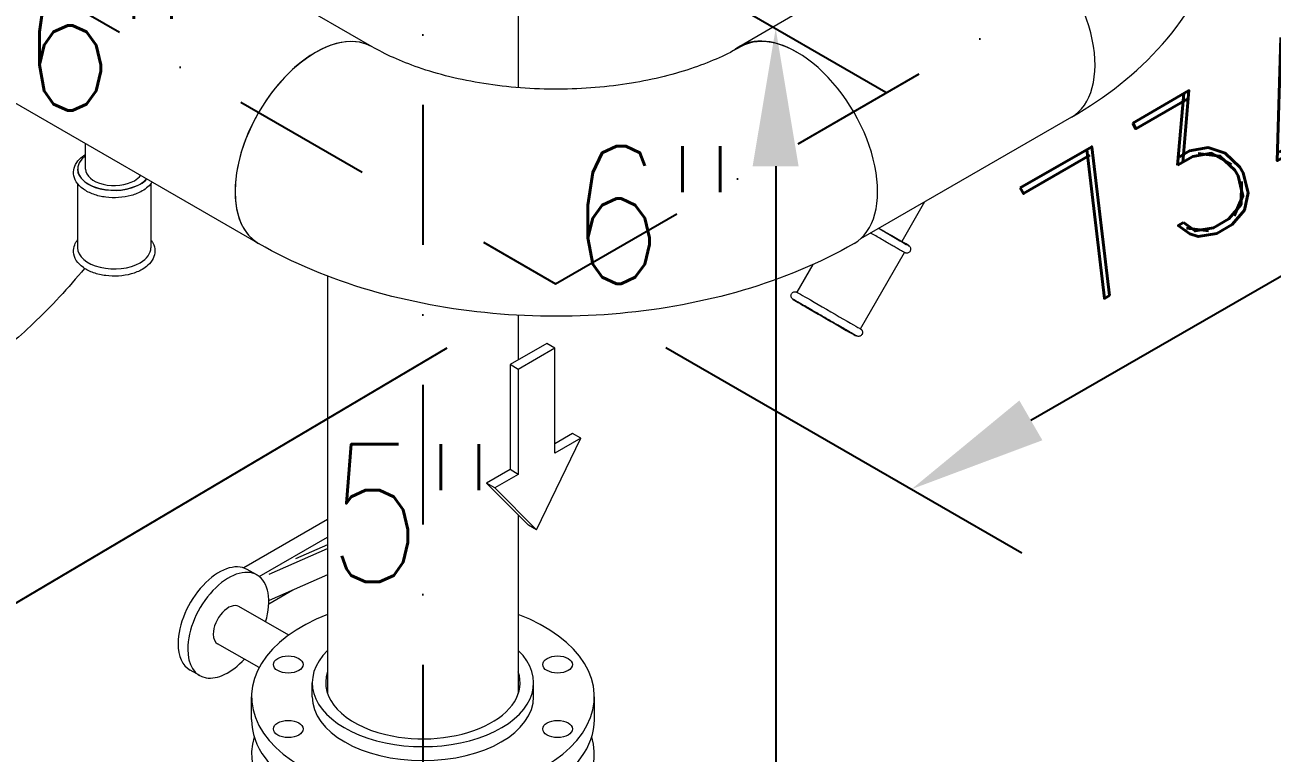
# Model space of a CAD drawing. Header units: millimetres. Extents: x -312439 to 477422, y -331570 to 212570.
# Drawn here: x 347604 to 348736, y 169585 to 170246 of the extents above; entities that cross this region are included whole.
import ezdxf

# ---------------------------------------------------------------- set-up
doc = ezdxf.new("R2010")
doc.units = ezdxf.units.MM
doc.linetypes.add('DASHDOT', pattern=[25.4, 12.7, -6.35, 0, -6.35])
doc.layers.add('ARCONDTEXTO', color=4, linetype='Continuous')
doc.styles.add('ROMAND', font='ROMAND.SHX')
doc.styles.add('ROMANS', font='romans.shx', dxfattribs={"height": 187.5})
doc.dimstyles.new('1-50 (MILIMETRO)', dxfattribs={"dimscale": 0, "dimtxt": 125, "dimasz": 125, "dimexe": 100, "dimexo": 100, "dimgap": 50, "dimtad": 0, "dimdec": 0, "dimzin": 0, "dimdsep": 46, "dimtxsty": 'ROMAND', "dimcen": -390, "dimclrd": 1, "dimclre": 1, "dimclrt": 3, "dimadec": 0, "dimazin": 0, "dimtfac": 1, "dimtdec": 0, "dimtix": 1, "dimtmove": 2, "dimatfit": 2, "dimfxl": 1, "dimtvp": 1, "dimtolj": 1, "dimtzin": 0, "dimarcsym": 0})

# ---------------------------------------------------------------- blocks, each defined once
blk = doc.blocks.new('*D93')
at = {"color": 1, "lineweight": -2, "transparency": 16777216}
for p, q in [((348821.1, 170319.6), (349144.1, 170133.1)), ((348517.2, 169886.6), (348935.9, 170128.3)), ((348185.9, 169952.8), (348508.9, 169766.3))]:
    blk.add_line(p, q, dxfattribs=at)
at = {"color": 1, "transparency": 16777216}
for points in [[(348925.5, 170146.3), (348946.3, 170110.3), (349044.1, 170190.8)], [(348506.7, 169904.6), (348527.6, 169868.5), (348408.9, 169824.1)]]:
    blk.add_solid(points, dxfattribs=at)
at = {"layer": 'Defpoints', "color": 0, "transparency": 16777216}
for p in [(348721.1, 170377.3), (349044.1, 170190.8), (348085.9, 170010.6)]:
    blk.add_point(p, dxfattribs=at)
at = {"color": 3, "transparency": 16777216, "insert": (348664, 170115.7), "char_height": 125, "attachment_point": 5, "rotation": 30, "style": 'ROMAND'}
blk.add_mtext('\\A1;734', dxfattribs=at)
blk = doc.blocks.new('*D24')
at = {"color": 1, "lineweight": -2, "transparency": 16777216}
for p, q in [((347481.6, 170243.9), (346390.1, 169597.7)), ((347987.1, 169952.1), (346895.6, 169305.8)), ((346886.1, 169426.8), (346597.1, 169593.6))]:
    blk.add_line(p, q, dxfattribs=at)
at = {"color": 1, "transparency": 16777216}
for points in [[(346607.5, 169611.7), (346586.7, 169575.6), (346488.8, 169656.1)], [(346896.5, 169444.8), (346875.7, 169408.8), (346994.3, 169364.3)]]:
    blk.add_solid(points, dxfattribs=at)
at = {"layer": 'Defpoints', "color": 0, "transparency": 16777216}
for p in [(347580.4, 170302.4), (348085.9, 170010.6), (346488.8, 169656.1)]:
    blk.add_point(p, dxfattribs=at)
at = {"color": 3, "transparency": 16777216, "insert": (346804.1, 169618.5), "char_height": 125, "attachment_point": 5, "rotation": 330, "style": 'ROMAND'}
blk.add_mtext('\\A1;584', dxfattribs=at)
blk = doc.blocks.new('*D95')
at = {"color": 1, "lineweight": -2, "transparency": 16777216}
for p, q in [((348065.6, 170369.4), (348385.6, 170184.6)), ((348285.6, 170117.3), (348285.6, 168237.8)), ((348065.6, 168239.9), (348385.6, 168055.1))]:
    blk.add_line(p, q, dxfattribs=at)
at = {"color": 1, "transparency": 16777216}
for points in [[(348264.7, 170117.3), (348306.4, 170117.3), (348285.6, 170242.3)], [(348264.7, 168237.8), (348306.4, 168237.8), (348285.6, 168112.8)]]:
    blk.add_solid(points, dxfattribs=at)
at = {"layer": 'Defpoints', "color": 0, "transparency": 16777216}
for p in [(347965.6, 170427.1), (347965.6, 168297.6), (348285.6, 168112.8)]:
    blk.add_point(p, dxfattribs=at)
at = {"color": 3, "transparency": 16777216, "insert": (348160.6, 169177.6), "char_height": 125, "attachment_point": 5, "rotation": 90, "style": 'ROMAND'}
blk.add_mtext('\\A1;2130', dxfattribs=at)
blk = doc.blocks.new('*D96')
at = {"color": 1, "lineweight": -2, "transparency": 16777216}
for p, q in [((340982.5, 172444.7), (340982.5, 172743.9)), ((347857.3, 168659.3), (341090.8, 172566)), ((347965.6, 168413.1), (347965.6, 168712.3))]:
    blk.add_line(p, q, dxfattribs=at)
at = {"color": 1, "transparency": 16777216}
for points in [[(341101.2, 172584), (341080.3, 172547.9), (340982.5, 172628.5)], [(347867.7, 168677.3), (347846.9, 168641.2), (347965.6, 168596.8)]]:
    blk.add_solid(points, dxfattribs=at)
at = {"layer": 'Defpoints', "color": 0, "transparency": 16777216}
for p in [(340982.5, 172628.5), (340982.5, 172329.3), (347965.6, 168297.6)]:
    blk.add_point(p, dxfattribs=at)
at = {"color": 3, "transparency": 16777216, "insert": (344536.5, 170720.9), "char_height": 125, "attachment_point": 5, "rotation": 330, "style": 'ROMAND'}
blk.add_mtext('\\A1;8063', dxfattribs=at)

msp = doc.modelspace()

# ---------------------------------------------------------------- linework, layer by layer
at = {"color": 6, "linetype": 'DASHDOT', "ltscale": 10}
for p, q in [((347965.562, 170427.091), (347965.562, 168297.588)), ((348085.871, 170010.56), (348721.101, 170377.31)), ((347580.386, 170302.402), (348085.871, 170010.56))]:
    msp.add_line(p, q, dxfattribs=at)
at = {"color": 5, "linetype": 'Continuous', "lineweight": 0, "extrusion": (4.44089e-16, 0.816497, 0.57735)}
for p, q in [((348052.091, 170427.091), (348052.091, 170188.528)), ((347919.502, 170225.62), (347615.232, 170401.29)), ((348304.499, 170255.791), (348252.968, 170226.04)), ((347816.439, 170047.111), (347512.169, 170222.781)), ((348554.004, 170161.831), (348362.506, 170051.269)), ((347659.488, 170114.73), (347659.488, 170137.727)), ((347652.174, 170114.73), (347652.174, 170114.52)), ((347652.174, 170101.461), (347652.174, 170043.279)), ((347718.731, 170101.461), (347718.731, 170043.279)), ((348420.721, 170084.88), (348400.015, 170049.018)), ((348406.22, 170045.137), (348406.349, 170045.361)), ((348304.953, 170002.856), (348319.502, 170028.054)), ((348362.593, 169969.576), (348402.563, 170038.803)), ((347879.034, 170017.509), (347879.034, 169638.553)), ((348301.167, 169996.298), (348301.296, 169996.522)), ((348052.091, 169981.953), (348052.091, 169941.46)), ((348358.806, 169963.019), (348358.935, 169963.242)), ((347879.034, 169796.513), (347802.946, 169752.584)), ((348052.091, 169800.495), (348052.091, 169638.553)), ((347816.955, 169744.802), (347879.034, 169780.643)), ((347825.929, 169746.982), (347879.034, 169770.261)), ((347879.034, 169773.612), (347850.035, 169760.899)), ((347814.809, 169746.242), (347806.073, 169751.199)), ((347879.034, 169746.255), (347825.929, 169722.975)), ((347847.52, 169732.44), (347825.645, 169719.81)), ((347844.014, 169691.7), (347798.511, 169717.517)), ((347816.989, 169662.246), (347779.289, 169683.636)), ((347762.991, 169654.911), (347754.254, 169659.868)), ((347865.133, 169635.665), (347865.133, 169648.365)), ((348065.991, 169635.665), (348065.991, 169648.365)), ((347810.02, 169615.065), (347810.02, 169635.665)), ((348121.105, 169615.065), (348121.105, 169635.665))]:
    msp.add_line(p, q, dxfattribs=at)
at = {"color": 4, "linetype": 'Continuous', "lineweight": 0, "extrusion": (4.44089e-16, 0.816497, 0.57735)}
for p, q in [((348077.823, 169956.316), (348044.606, 169937.139)), ((348085.221, 169952.045), (348052.005, 169932.867)), ((348085.221, 169952.045), (348077.823, 169956.316)), ((348085.221, 169856.725), (348085.221, 169952.045)), ((348044.606, 169937.139), (348044.606, 169841.819)), ((348052.005, 169932.867), (348044.606, 169937.139)), ((348052.005, 169932.867), (348052.005, 169837.548)), ((348068.613, 169787.058), (348108.71, 169870.286)), ((348101.311, 169874.558), (348085.221, 169865.268)), ((348108.71, 169870.286), (348085.221, 169856.725)), ((348108.71, 169870.286), (348101.311, 169874.558)), ((348044.606, 169841.819), (348023.236, 169829.481)), ((348052.005, 169837.548), (348030.634, 169825.209)), ((348052.005, 169837.548), (348044.606, 169841.819)), ((348023.236, 169829.481), (348061.215, 169791.33)), ((348030.634, 169825.209), (348023.236, 169829.481)), ((348030.634, 169825.209), (348068.613, 169787.058)), ((348068.613, 169787.058), (348061.215, 169791.33))]:
    msp.add_line(p, q, dxfattribs=at)
at = {"color": 5, "linetype": 'Continuous', "lineweight": 0}
for centre, major_axis, ratio, start_param, end_param in [((347563.701, 170312.035), (-51.531, -89.255), 0.57735027, 3.14159265, 6.28318531), ((348502.473, 170251.085), (-51.531, 89.255), 0.57735027, 3.14159265, 6.28318531), ((347867.971, 170136.365), (-51.531, -89.255), 0.57735027, 3.14159265, 6.28318531), ((347867.971, 170136.365), (51.531, 89.255), 0.57735027, 0, 3.14159265), ((348304.499, 170136.785), (-51.531, 89.255), 0.57735027, 5.49279604, 6.39170342), ((348305.227, 170136.365), (-51.531, 89.255), 0.57735027, 3.14159265, 6.28318531), ((347685.452, 170114.73), (-33.279, 0), 0.57735027, 5.60740608, 8.63668891), ((347685.452, 170114.52), (-33.279, 0), 0.57735027, 0, 2.3535036), ((347685.452, 170114.73), (-25.965, 0), 0.57735027, 0, 2.3535036), ((347685.452, 170114.73), (-25.965, 0), 0.57735027, 2.3535036, 2.74342394), ((347685.452, 170114.73), (-33.279, 0), 0.57735027, 2.3535036, 2.65526287), ((347685.452, 170114.52), (-33.279, 0), 0.57735027, 2.3535036, 2.66338687), ((348377.4, 170061.777), (28.82, -16.64), 0.00001567, 4.76976622, 6.28318531), ((348377.529, 170062.001), (22.486, -12.983), 0.00001567, 4.79171142, 6.28318531), ((348377.529, 170062.001), (28.82, -16.64), 0.00001567, 4.77425049, 6.95896453), ((347685.452, 170043.279), (-33.279, 0), 0.57735027, 0, 2.3535036), ((347685.452, 170043.279), (-33.279, 0), 0.57735027, 2.3535036, 3.14159265), ((348329.987, 169979.659), (28.82, -16.64), 0.00001567, 3.14159265, 4.09688213), ((348333.773, 169986.216), (28.82, -16.64), 0.00001567, 3.14159265, 4.09688213), ((348333.773, 169986.216), (28.82, -16.64), 0.00001567, 4.09688213, 6.28318531), ((348329.987, 169979.659), (28.82, -16.64), 0.00001567, 4.09688213, 6.28318531), ((347780.163, 169705.533), (-25.909, -45.665), 0.57229596, 3.14159265, 5.49346674), ((347788.9, 169700.577), (25.909, 45.665), 0.57229596, 5.09243634, 8.6350594), ((347788.9, 169700.577), (-9.611, -16.94), 0.57229596, 3.14159265, 5.49346674), ((347965.562, 169635.665), (155.543, 0), 0.57735027, 2.16072194, 7.26405602), ((347788.9, 169700.577), (-9.611, -16.94), 0.57229596, 5.49346674, 6.28318531), ((347780.163, 169705.533), (-25.909, -45.665), 0.57229596, 5.49346674, 6.28318531), ((347788.9, 169700.577), (25.909, 45.665), 0.57229596, 2.35187409, 4.33234162), ((347965.562, 169648.365), (100.429, 0), 0.57735027, 2.60918095, 6.81559701), ((347965.562, 169648.365), (88.182, 0), 0.57735027, 2.94763963, 4.3196899), ((347965.562, 169648.365), (88.182, 0), 0.57735027, 4.3196899, 6.47713833), ((347965.562, 169635.665), (-100.429, 0), 0.57735027, 0, 3.14159265), ((347965.562, 169615.065), (-155.543, 0), 0.57735027, 0, 3.14159265), ((347965.562, 169583.265), (-155.543, 0), 0.57735027, 6.10519186, 9.60277141)]:
    msp.add_ellipse(centre, major_axis=major_axis, ratio=ratio, start_param=start_param, end_param=end_param, dxfattribs=at)
for centre in [(347843.359, 169664.89), (348087.766, 169664.89), (347843.359, 169606.441), (348087.766, 169606.441)]:
    msp.add_ellipse(centre, major_axis=(13.472, 0), ratio=0.57735027, dxfattribs=at)
for points, knots in [([(348554.004, 170161.831), (348584.993, 170179.722), (348613.147, 170201.492), (348659.547, 170254.068), (348678.003, 170285.047), (348695.672, 170346.688), (348698.01, 170375.669), (348690.93, 170430.639), (348682.115, 170456.489), (348655.063, 170506.451), (348635.746, 170529.746), (348595.522, 170566.149), (348575.461, 170580.401), (348554.004, 170592.79)], [0, 0, 0, 0, 0.31415927, 0.31415927, 0.62139477, 0.62139477, 0.85961709, 0.85961709, 1.08837512, 1.08837512, 1.35326625, 1.35326625, 1.57079633, 1.57079633, 1.57079633, 1.57079633]), ([(348253.696, 170225.62), (348242.053, 170218.898), (348227.765, 170212.36), (348194.388, 170200.854), (348175.094, 170195.984), (348133.373, 170189.115), (348110.856, 170187.236), (348065.433, 170187.056), (348042.53, 170188.809), (347999.483, 170195.634), (347979.313, 170200.667), (347945.323, 170212.41), (347931.099, 170218.924), (347919.502, 170225.62)], [0, 0, 0, 0, 0.2471265, 0.2471265, 0.50760913, 0.50760913, 0.77855804, 0.77855804, 1.053397, 1.053397, 1.32461508, 1.32461508, 1.57079633, 1.57079633, 1.57079633, 1.57079633]), ([(347710.812, 170094.781), (347707.865, 170093.079), (347704.497, 170091.708), (347697.261, 170089.696), (347693.394, 170089.054), (347685.551, 170088.538), (347681.577, 170088.659), (347673.875, 170089.653), (347670.15, 170090.525), (347663.284, 170092.974), (347660.146, 170094.556), (347654.82, 170098.351), (347652.618, 170100.566), (347649.631, 170105.339), (347648.748, 170107.862), (347648.387, 170112.742), (347648.769, 170115.066), (347650.563, 170119.536), (347652.022, 170121.662), (347655.472, 170125.183), (347657.365, 170126.645), (347659.488, 170127.929)], [0, 0, 0, 0, 0.33655387, 0.33655387, 0.67193106, 0.67193106, 1.00520158, 1.00520158, 1.33890183, 1.33890183, 1.67516523, 1.67516523, 2.00952366, 2.00952366, 2.31354774, 2.31354774, 2.58394307, 2.58394307, 2.87101681, 2.87101681, 3.11835169, 3.11835169, 3.11835169, 3.11835169]), ([(347719.763, 170102.927), (347718.757, 170101.349), (347717.495, 170099.886), (347714.499, 170097.155), (347712.745, 170095.897), (347710.812, 170094.781)], [5.850679134, 5.850679134, 5.850679134, 5.850679134, 6.06248419, 6.06248419, 6.283185307, 6.283185307, 6.283185307, 6.283185307]), ([(348407.558, 170040.142), (348407.361, 170039.799), (348407.104, 170039.485), (348406.515, 170038.968), (348406.178, 170038.756), (348405.464, 170038.452), (348405.077, 170038.357), (348404.303, 170038.294), (348403.905, 170038.325), (348403.341, 170038.462), (348403.157, 170038.522), (348402.89, 170038.634), (348402.802, 170038.675), (348402.686, 170038.735), (348402.656, 170038.751), (348402.621, 170038.771), (348402.613, 170038.775), (348402.604, 170038.78), (348402.6, 170038.782), (348402.592, 170038.787), (348402.588, 170038.789), (348402.58, 170038.794), (348402.577, 170038.795), (348402.573, 170038.798), (348402.571, 170038.798), (348402.567, 170038.801), (348402.565, 170038.802), (348402.559, 170038.806), (348402.553, 170038.809), (348402.521, 170038.828), (348402.475, 170038.854), (348402.235, 170038.992), (348401.917, 170039.176), (348401.008, 170039.701), (348400.417, 170040.042), (348398.984, 170040.869), (348398.137, 170041.359), (348396.217, 170042.467), (348395.138, 170043.09), (348392.788, 170044.447), (348391.508, 170045.185), (348388.797, 170046.751), (348387.356, 170047.583), (348384.364, 170049.311), (348382.802, 170050.212), (348379.617, 170052.051), (348377.982, 170052.995), (348374.812, 170054.825), (348373.269, 170055.716), (348371.739, 170056.6)], [0, 0, 0, 0, 0.96830677, 0.96830677, 1.91912182, 1.91912182, 2.8705648, 2.8705648, 3.82198529, 3.82198529, 4.29308023, 4.29308023, 4.53063315, 4.53063315, 4.61301715, 4.61301715, 4.63498961, 4.63498961, 4.64701451, 4.64701451, 4.6713973, 4.6713973, 4.71965852, 4.71965852, 4.78753538, 4.78753538, 4.9910311, 4.9910311, 5.60142446, 5.60142446, 7.43356412, 7.43356412, 12.14764924, 12.14764924, 16.81308085, 16.81308085, 21.47705285, 21.47705285, 26.14089391, 26.14089391, 30.80470178, 30.80470178, 35.4684975, 35.4684975, 40.13228777, 40.13228777, 44.79607538, 44.79607538, 49.13282033, 49.13282033, 49.13282033, 49.13282033]), ([(347710.812, 170023.54), (347707.865, 170021.838), (347704.497, 170020.467), (347697.261, 170018.455), (347693.394, 170017.813), (347685.551, 170017.297), (347681.577, 170017.419), (347673.875, 170018.412), (347670.15, 170019.284), (347663.284, 170021.734), (347660.146, 170023.315), (347654.82, 170027.11), (347652.618, 170029.325), (347649.631, 170034.099), (347648.748, 170036.621), (347648.387, 170041.502), (347648.769, 170043.826), (347650.258, 170047.535), (347651.118, 170049), (347652.174, 170050.365)], [0, 0, 0, 0, 0.33655387, 0.33655387, 0.67193106, 0.67193106, 1.00520158, 1.00520158, 1.33890183, 1.33890183, 1.67516523, 1.67516523, 2.00952366, 2.00952366, 2.31354774, 2.31354774, 2.58394307, 2.58394307, 2.77621752, 2.77621752, 2.77621752, 2.77621752]), ([(347718.731, 170050.365), (347719.419, 170049.476), (347720.024, 170048.544), (347721.738, 170045.284), (347722.396, 170042.772), (347722.381, 170037.95), (347721.824, 170035.664), (347719.698, 170031.255), (347718.059, 170029.159), (347714.499, 170025.914), (347712.745, 170024.656), (347710.812, 170023.54)], [5.07776411, 5.07776411, 5.07776411, 5.07776411, 5.20308943, 5.20308943, 5.49960063, 5.49960063, 5.76931504, 5.76931504, 6.06248419, 6.06248419, 6.28318531, 6.28318531, 6.28318531, 6.28318531]), ([(348356.758, 170047.111), (348325.769, 170029.219), (348291.831, 170015.19), (348220.273, 169994.139), (348182.639, 169987.146), (348106.064, 169980.144), (348067.133, 169980.144), (347990.558, 169987.146), (347952.924, 169994.139), (347881.366, 170015.19), (347847.429, 170029.219), (347816.439, 170047.111)], [0, 0, 0, 0, 0.31415927, 0.31415927, 0.62831853, 0.62831853, 0.9424778, 0.9424778, 1.25663706, 1.25663706, 1.57079633, 1.57079633, 1.57079633, 1.57079633]), ([(348406.22, 170045.137), (348406.221, 170045.137), (348406.221, 170045.137), (348406.223, 170045.135), (348406.224, 170045.135), (348406.228, 170045.133), (348406.229, 170045.132), (348406.233, 170045.13), (348406.235, 170045.129), (348406.241, 170045.125), (348406.243, 170045.124), (348406.25, 170045.12), (348406.252, 170045.119), (348406.257, 170045.115), (348406.261, 170045.113), (348406.271, 170045.107), (348406.279, 170045.103), (348406.303, 170045.088), (348406.32, 170045.078), (348406.362, 170045.051), (348406.388, 170045.034), (348406.49, 170044.966), (348406.565, 170044.912), (348406.857, 170044.685), (348407.058, 170044.488), (348407.48, 170043.968), (348407.679, 170043.619), (348407.952, 170042.889), (348408.031, 170042.499), (348408.061, 170041.722), (348408.012, 170041.327), (348407.823, 170040.671), (348407.706, 170040.397), (348407.558, 170040.142)], [183.95480258, 183.95480258, 183.95480258, 183.95480258, 184.02816101, 184.02816101, 184.18839556, 184.18839556, 184.24849362, 184.24849362, 184.29362862, 184.29362862, 184.31874846, 184.31874846, 184.33075288, 184.33075288, 184.34278033, 184.34278033, 184.3670795, 184.3670795, 184.41524032, 184.41524032, 184.49047643, 184.49047643, 184.71618043, 184.71618043, 185.39712064, 185.39712064, 186.35568366, 186.35568366, 187.30684518, 187.30684518, 188.25827574, 188.25827574, 188.9791313, 188.9791313, 188.9791313, 188.9791313]), ([(347658.446, 170024.554), (347643.81, 170006.784), (347628.276, 169990.013), (347604.953, 169967.798), (347597.802, 169961.35), (347590.513, 169955.147)], [1.066829099, 1.066829099, 1.066829099, 1.066829099, 1.256637061, 1.256637061, 1.338152558, 1.338152558, 1.338152558, 1.338152558]), ([(348363.931, 169964.581), (348363.733, 169964.238), (348363.476, 169963.924), (348362.888, 169963.407), (348362.551, 169963.195), (348361.836, 169962.891), (348361.449, 169962.796), (348360.675, 169962.733), (348360.278, 169962.764), (348359.714, 169962.901), (348359.53, 169962.961), (348359.263, 169963.073), (348359.175, 169963.114), (348359.059, 169963.174), (348359.029, 169963.19), (348358.993, 169963.209), (348358.986, 169963.213), (348358.976, 169963.219), (348358.973, 169963.221), (348358.965, 169963.225), (348358.961, 169963.228), (348358.952, 169963.233), (348358.95, 169963.234), (348358.945, 169963.237), (348358.944, 169963.237), (348358.939, 169963.24), (348358.938, 169963.241), (348358.931, 169963.245), (348358.926, 169963.248), (348358.893, 169963.266), (348358.848, 169963.293), (348358.608, 169963.431), (348358.289, 169963.615), (348357.381, 169964.14), (348356.79, 169964.481), (348355.357, 169965.308), (348354.509, 169965.797), (348352.589, 169966.906), (348351.51, 169967.529), (348349.16, 169968.886), (348347.881, 169969.624), (348345.17, 169971.19), (348343.728, 169972.022), (348340.736, 169973.749), (348339.175, 169974.651), (348335.99, 169976.49), (348334.354, 169977.434), (348331.07, 169979.331), (348329.409, 169980.29), (348326.122, 169982.187), (348324.484, 169983.133), (348321.292, 169984.976), (348319.726, 169985.88), (348316.722, 169987.615), (348315.273, 169988.451), (348312.546, 169990.026), (348311.258, 169990.77), (348308.888, 169992.138), (348307.798, 169992.767), (348305.855, 169993.889), (348304.996, 169994.385), (348303.538, 169995.228), (348302.934, 169995.576), (348302.003, 169996.114), (348301.672, 169996.305), (348301.39, 169996.468), (348301.331, 169996.501), (348301.3, 169996.52), (348301.298, 169996.521), (348301.288, 169996.527), (348301.287, 169996.527), (348301.278, 169996.532), (348301.276, 169996.534), (348301.27, 169996.537), (348301.266, 169996.54), (348301.257, 169996.545), (348301.254, 169996.547), (348301.243, 169996.553), (348301.235, 169996.558), (348301.211, 169996.573), (348301.194, 169996.583), (348301.15, 169996.611), (348301.123, 169996.628), (348301.014, 169996.701), (348300.934, 169996.759), (348300.624, 169997.004), (348300.412, 169997.218), (348299.992, 169997.763), (348299.8, 169998.115), (348299.544, 169998.851), (348299.474, 169999.243), (348299.462, 170000.02), (348299.519, 170000.414), (348299.752, 170001.155), (348299.93, 170001.511), (348300.384, 170002.142), (348300.666, 170002.424), (348301.295, 170002.879), (348301.651, 170003.058), (348302.392, 170003.293), (348302.786, 170003.351), (348303.562, 170003.34), (348303.955, 170003.272), (348304.503, 170003.081), (348304.682, 170003.003), (348304.86, 170002.908), (348304.871, 170002.902), (348304.887, 170002.893), (348304.892, 170002.89), (348304.902, 170002.885), (348304.906, 170002.883), (348304.913, 170002.879), (348304.916, 170002.877), (348304.924, 170002.873), (348304.928, 170002.87), (348304.937, 170002.865), (348304.939, 170002.864), (348304.944, 170002.861), (348304.945, 170002.861), (348304.95, 170002.858), (348304.951, 170002.857), (348304.953, 170002.856), (348304.953, 170002.856), (348304.953, 170002.856)], [0, 0, 0, 0, 0.96830677, 0.96830677, 1.91912182, 1.91912182, 2.8705648, 2.8705648, 3.82198529, 3.82198529, 4.29308023, 4.29308023, 4.53063315, 4.53063315, 4.61301715, 4.61301715, 4.63498961, 4.63498961, 4.64701451, 4.64701451, 4.6713973, 4.6713973, 4.71965852, 4.71965852, 4.78753538, 4.78753538, 4.9910311, 4.9910311, 5.60142446, 5.60142446, 7.43356412, 7.43356412, 12.14764924, 12.14764924, 16.81308085, 16.81308085, 21.47705285, 21.47705285, 26.14089391, 26.14089391, 30.80470178, 30.80470178, 35.4684975, 35.4684975, 40.13228777, 40.13228777, 44.79607538, 44.79607538, 49.4598617, 49.4598617, 54.12364763, 54.12364763, 58.78743391, 58.78743391, 63.45122139, 63.45122139, 68.11501141, 68.11501141, 72.77880662, 72.77880662, 77.44261326, 77.44261326, 82.10645053, 82.10645053, 86.77040359, 86.77040359, 89.09654739, 89.09654739, 89.68524699, 89.68524699, 89.79573685, 89.79573685, 89.82001577, 89.82001577, 89.84425636, 89.84425636, 89.85628316, 89.85628316, 89.88053585, 89.88053585, 89.92864721, 89.92864721, 90.00891936, 90.00891936, 90.24974879, 90.24974879, 90.97693814, 90.97693814, 91.93459427, 91.93459427, 92.88578967, 92.88578967, 93.83721904, 93.83721904, 94.78864018, 94.78864018, 95.74006161, 95.74006161, 96.69148303, 96.69148303, 97.64290443, 97.64290443, 98.59432553, 98.59432553, 99.06544118, 99.06544118, 99.09412593, 99.09412593, 99.11155145, 99.11155145, 99.12354599, 99.12354599, 99.13557112, 99.13557112, 99.1599496, 99.1599496, 99.20820468, 99.20820468, 99.27649412, 99.27649412, 99.48122636, 99.48122636, 99.5110279, 99.5110279, 99.5110279, 99.5110279]), ([(348362.593, 169969.576), (348362.593, 169969.576), (348362.594, 169969.575), (348362.596, 169969.574), (348362.597, 169969.574), (348362.601, 169969.571), (348362.602, 169969.571), (348362.605, 169969.569), (348362.607, 169969.568), (348362.613, 169969.564), (348362.616, 169969.562), (348362.622, 169969.559), (348362.625, 169969.557), (348362.63, 169969.554), (348362.633, 169969.552), (348362.643, 169969.546), (348362.651, 169969.541), (348362.676, 169969.527), (348362.692, 169969.516), (348362.735, 169969.49), (348362.761, 169969.473), (348362.863, 169969.405), (348362.938, 169969.351), (348363.23, 169969.124), (348363.431, 169968.927), (348363.852, 169968.407), (348364.052, 169968.058), (348364.325, 169967.328), (348364.403, 169966.937), (348364.433, 169966.161), (348364.385, 169965.766), (348364.195, 169965.11), (348364.078, 169964.835), (348363.931, 169964.581)], [183.95480258, 183.95480258, 183.95480258, 183.95480258, 184.02816102, 184.02816102, 184.18839556, 184.18839556, 184.24849362, 184.24849362, 184.29362862, 184.29362862, 184.31874846, 184.31874846, 184.33075288, 184.33075288, 184.34278033, 184.34278033, 184.3670795, 184.3670795, 184.41524032, 184.41524032, 184.49047643, 184.49047643, 184.71618043, 184.71618043, 185.39712064, 185.39712064, 186.35568366, 186.35568366, 187.30684518, 187.30684518, 188.25827574, 188.25827574, 188.9791313, 188.9791313, 188.9791313, 188.9791313])]:
    msp.add_open_spline(points, degree=3, knots=knots, dxfattribs=at)

# ---------------------------------------------------------------- texts
at = {"layer": 'ARCONDTEXTO', "linetype": 'Continuous', "lineweight": -3, "style": 'ROMANS', "width": 0.8}
for s, p in [('6"', (347600.382, 170167.752)), ('6"', (348098.17, 170010.501)), ('5"', (347879.034, 169739.887))]:
    msp.add_text(s, height=125, dxfattribs=at).set_placement(p)

# ---------------------------------------------------------------- dimensions: what is measured, and where the dimension line sits
for p1, p2, distance, picture, middle in [((347965.562, 168297.588), (340982.504, 172329.258), -259.116, '*D96', (344536.533, 170720.878)), ((347965.562, 170427.091), (347965.562, 168297.588), 320, '*D95', (348160.562, 169177.587)), ((348085.871, 170010.56), (348721.101, 170377.31), -323.038, '*D93', (348664.024, 170115.682)), ((348085.871, 170010.56), (347580.386, 170302.402), 1105.451, '*D24', (346804.088, 169618.471))]:
    dim = msp.add_aligned_dim(p1=p1, p2=p2, distance=distance, dimstyle='1-50 (MILIMETRO)', override={"dimscale": 1})
    dim.commit()
    dim.dimension.update_dxf_attribs({"geometry": picture, "text_midpoint": middle})

doc.saveas('drawing.dxf')
